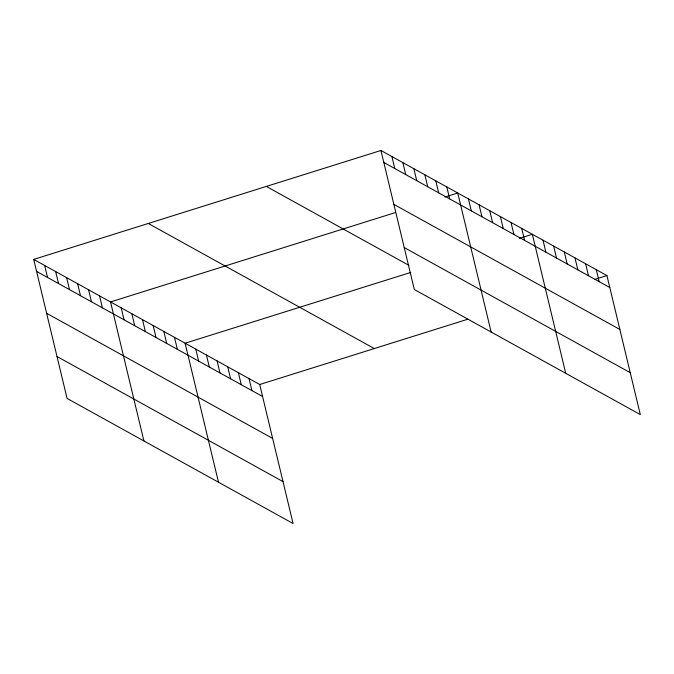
<?xml version="1.0" encoding="UTF-8"?>
<svg xmlns="http://www.w3.org/2000/svg" width="674" height="674" viewBox="0 0 674 674"><rect width="100%" height="100%" fill="white"/><g stroke="black" fill="none" stroke-linecap="round" stroke-linejoin="round"><path stroke-width="1.01" d="M33.7 259.414L259.701 384.509L293.072 523.521L67.071 398.427L33.7 259.414L380.928 150.479L606.929 275.573L640.3 414.586L414.299 289.491L380.928 150.479M395.537 212.529L110.536 301.944L143.916 440.964M444.924 197.035L457.764 193.008L491.144 332.021M410.87 272.397L185.114 343.226L218.494 482.239M519.502 238.318L532.35 234.291L565.722 373.303M259.701 384.509L467.748 319.24M595.075 279.289L606.929 275.573M383.801 162.451L609.802 287.545M393.869 204.374L619.869 329.468M404.24 247.569L630.232 372.663M266.34 186.428L408.882 265.329M148.288 223.465L374.281 348.559M36.573 271.395L262.574 396.489M46.641 313.309L272.633 438.412M57.012 356.504L283.004 481.598M596.271 269.676L599.144 281.648M585.613 263.778L588.495 275.75M574.964 257.881L577.837 269.853M564.307 251.983L567.188 263.955M553.657 246.086L556.53 258.058M543 240.188L545.873 252.169M521.693 228.393L524.566 240.374M511.035 222.496L513.917 234.476M500.386 216.598L503.259 228.579M489.728 210.701L492.61 222.681M479.079 204.803L481.952 216.784M468.422 198.906L471.294 210.886M446.795 186.934L449.668 198.906M435.817 180.859L438.69 192.831M424.839 174.777L427.712 186.757M413.861 168.702L416.734 180.683M402.884 162.628L405.756 174.608M391.906 156.553L394.779 168.525M249.043 378.611L251.916 390.591M238.385 372.714L241.267 384.694M227.736 366.816L230.609 378.796M217.079 360.919L219.951 372.899M206.429 355.021L209.302 367.001M195.772 349.124L198.645 361.104M174.465 337.329L177.338 349.309M163.807 331.431L166.689 343.411M153.158 325.534L156.031 337.514M142.5 319.636L145.373 331.616M131.851 313.739L134.724 325.719M121.194 307.841L124.067 319.821M99.558 295.869L102.44 307.849M88.589 289.795L91.462 301.775M77.611 283.72L80.484 295.692M66.633 277.646L69.506 289.618M55.656 271.563L58.528 283.543M44.678 265.489L47.551 277.469"/></g></svg>
